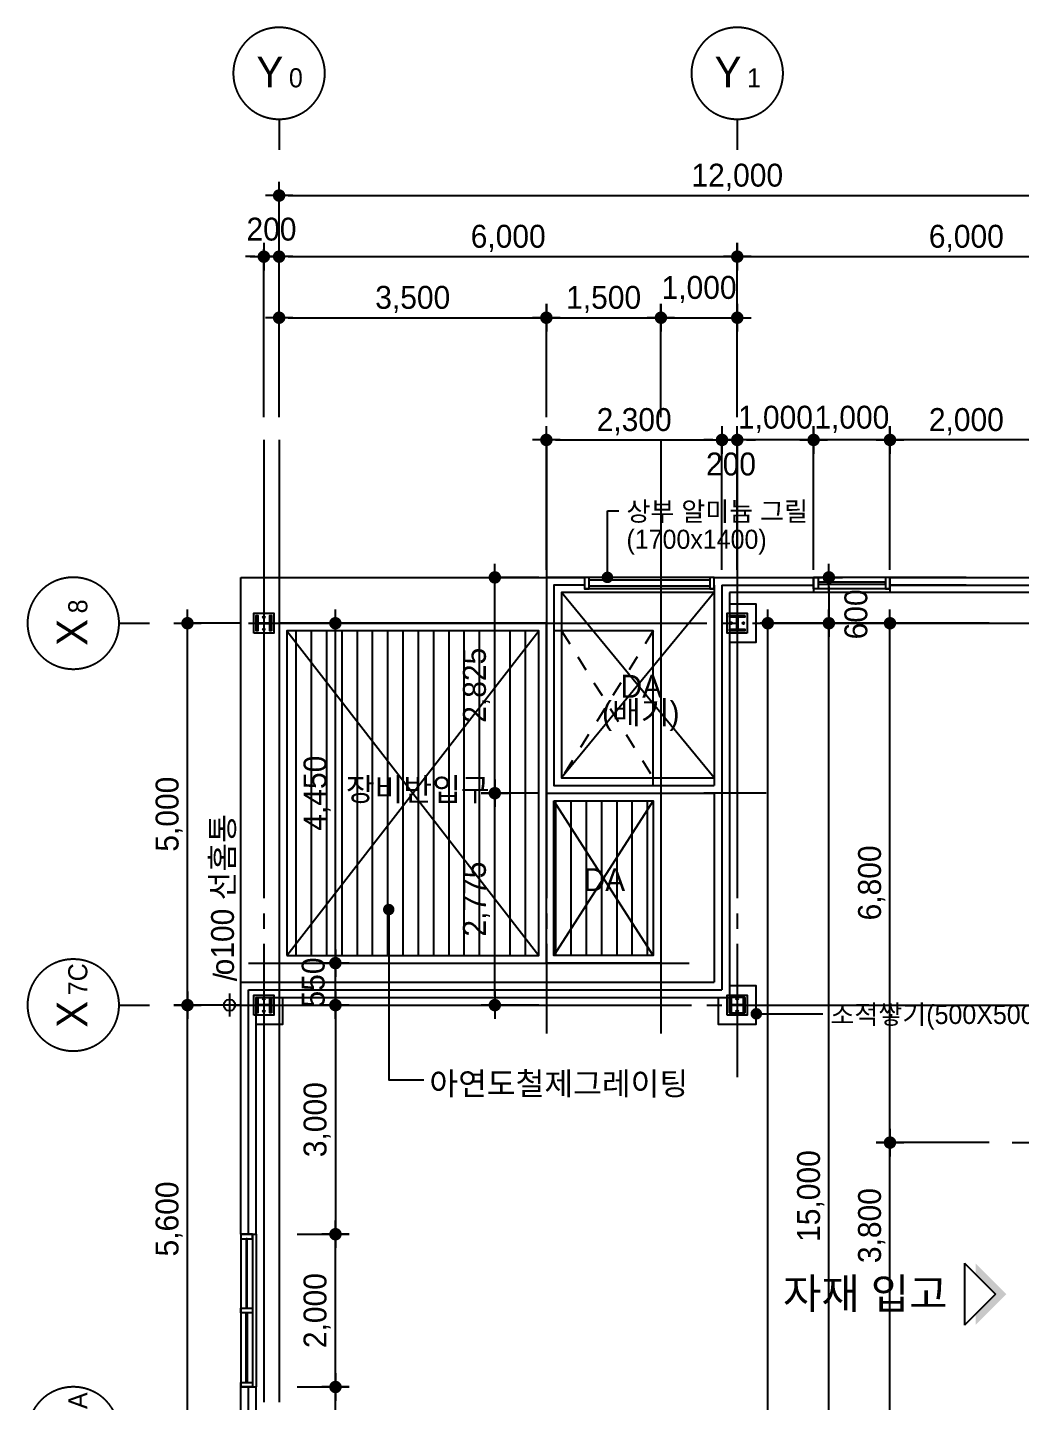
# Model space of a CAD drawing. Extents: x 13990145 to 14069640, y -1806033 to -1750552.
# Drawn here: x 13990145 to 14003150, y -1770319 to -1752329 of the extents above; entities that cross this region are included whole.
import ezdxf
from ezdxf.enums import TextEntityAlignment as Align

# ---------------------------------------------------------------- set-up
doc = ezdxf.new("R2010")
doc.units = 0
doc.header["$LTSCALE"] = 100
doc.header["$MEASUREMENT"] = 0
doc.header["$PDSIZE"] = -10
doc.linetypes.add('CEN', pattern=[66, 60, -2, 2, -2])
doc.linetypes.add('HID1', pattern=[2, 1, -1])
doc.layers.get('0').update_dxf_attribs({"linetype": 'CONTINUOUS'})
doc.layers.get('Defpoints').update_dxf_attribs({"linetype": 'CONTINUOUS'})
for name, color, linetype in [('4WID', 4, 'CONTINUOUS'), ('AINFO', 1, 'CONTINUOUS'), ('AXIS', 7, 'CEN'), ('CEN', 1, 'CEN'), ('col2', 3, 'CONTINUOUS'), ('DIM', 7, 'CONTINUOUS'), ('EL-1', 4, 'CONTINUOUS'), ('EL-3', 7, 'CONTINUOUS'), ('EL-7', 5, 'CONTINUOUS'), ('HAT', 5, 'CONTINUOUS'), ('line', 2, 'CONTINUOUS'), ('SY', 13, 'CONTINUOUS'), ('TEXT1', 7, 'CONTINUOUS'), ('TEXT2', 7, 'CONTINUOUS'), ('WALL-1', 7, 'CONTINUOUS'), ('WALL-UNKNOWN', 3, 'CONTINUOUS'), ('WID', 4, 'CONTINUOUS'), ('WINE', 8, 'CONTINUOUS'), ('우수드레인', 8, 'CONTINUOUS')]:
    doc.layers.add(name, color=color, linetype=linetype)
doc.styles.add('HY울를도M', font='HYWULM.TTF')
doc.styles.add('굴림', font='H2HDRM.TTF')
doc.styles.add('돋음', font='Dotum.ttf', dxfattribs={"height": 3})
doc.dimstyles.new('DIM100', dxfattribs={"dimtxt": 300, "dimasz": 120, "dimexe": 1, "dimexo": 100, "dimgap": 60, "dimtad": 1, "dimdec": 4, "dimzin": 0, "dimdsep": 46, "dimlunit": 6, "dimtxsty": '굴림', "dimblk": 'DOTT', "dimcen": 0.09, "dimadec": 0, "dimazin": 0, "dimtfac": 1, "dimtdec": 4, "dimtofl": 0, "dimtmove": 2, "dimatfit": 2, "dimldrblk": 'DOTT', "dimfxl": 1, "dimtolj": 1, "dimtzin": 0, "dimarcsym": 0})
doc.dimstyles.new('DIM50', dxfattribs={"dimscale": 50, "dimtxt": 3, "dimasz": 1.2, "dimexe": 1, "dimexo": 1, "dimgap": 0.6, "dimtad": 1, "dimdec": 4, "dimzin": 0, "dimdsep": 46, "dimlunit": 6, "dimtxsty": '굴림', "dimblk": 'DOTT', "dimcen": 0.09, "dimadec": 0, "dimazin": 0, "dimtfac": 1, "dimtdec": 4, "dimtofl": 0, "dimtmove": 2, "dimatfit": 2, "dimldrblk": 'DOTT', "dimfxl": 1, "dimtolj": 1, "dimtzin": 0, "dimarcsym": 0})

# ---------------------------------------------------------------- blocks, each defined once
blk = doc.blocks.new('DOTT')
for p, q in [((0, 1.5), (0, -1.5)), ((-1.5, 0), (1.5, 0))]:
    blk.add_line(p, q)
at = {"color": 6, "const_width": 0.68}
blk.add_lwpolyline([(-0.34, 0, 1), (0.34, 0, 1)], format="xyb", close=True, dxfattribs=at)
blk = doc.blocks.new('*D34')
at = {"layer": 'Defpoints', "color": 0, "lineweight": -3}
for p in [(14005440, -1754529), (13993440, -1757729), (14005440, -1757729)]:
    blk.add_point(p, dxfattribs=at)
at = {"layer": 'DIM', "color": 7, "lineweight": -2}
for p, q in [((13993440, -1757429), (13993440, -1754429)), ((14005440, -1757429), (14005440, -1754429)), ((13993560, -1754529), (14005320, -1754529))]:
    blk.add_line(p, q, dxfattribs=at)
at = {"layer": 'DIM', "color": 7, "lineweight": -2, "xscale": 120, "yscale": 120, "zscale": 120, "rotation": 180}
blk.add_blockref('DOTT', (13993440, -1754529), dxfattribs=at)
at = {"layer": 'DIM', "color": 7, "lineweight": -2, "xscale": 120, "yscale": 120, "zscale": 120}
blk.add_blockref('DOTT', (14005440, -1754529), dxfattribs=at)
at = {"layer": 'DIM', "color": 3, "insert": (13999440, -1754290), "char_height": 300, "attachment_point": 5, "style": '굴림'}
blk.add_mtext('\\A1;12,000', dxfattribs=at)
blk = doc.blocks.new('CCS120')
for p, q in [((-6.76, -9.1), (-0.01, -2.35)), ((-0.01, -2.35), (6.74, -9.1)), ((-6.76, -9.1), (6.74, -9.1))]:
    blk.add_line(p, q)
for points in [[(-0.01, 0.05), (-6.76, -6.7), (-0.01, -2.35), (-4.37, -6.7)], [(-0.01, 0.05), (-0.01, -2.35), (6.74, -6.7), (4.34, -6.7)]]:
    blk.add_solid(points)
blk = doc.blocks.new('*D36')
at = {"layer": 'Defpoints', "color": 0, "lineweight": -3}
for p in [(13999840, -1760129), (14003040, -1760129), (14003040, -1793629)]:
    blk.add_point(p, dxfattribs=at)
at = {"layer": 'DIM', "color": 7, "lineweight": -2}
for p, q in [((14002740, -1760129), (13999740, -1760129)), ((13999840, -1793509), (13999840, -1760249)), ((14002740, -1793629), (13999740, -1793629))]:
    blk.add_line(p, q, dxfattribs=at)
at = {"layer": 'DIM', "color": 7, "lineweight": -2, "xscale": 120, "yscale": 120, "zscale": 120}
for p, rotation in [((13999840, -1760129), 90), ((13999840, -1793629), 270)]:
    blk.add_blockref('DOTT', p, dxfattribs=dict(at, rotation=rotation))
at = {"layer": 'DIM', "color": 3, "insert": (13999600, -1776879), "char_height": 300, "attachment_point": 5, "rotation": 90, "style": '굴림'}
blk.add_mtext('\\A1;33,500', dxfattribs=at)
blk = doc.blocks.new('*D37')
at = {"layer": 'Defpoints', "color": 0, "lineweight": -3}
for p in [(14000640, -1760129), (14003040, -1760129), (14001889, -1775129)]:
    blk.add_point(p, dxfattribs=at)
at = {"layer": 'DIM', "color": 7, "lineweight": -2}
for p, q in [((14002740, -1760129), (14000540, -1760129)), ((14000640, -1775009), (14000640, -1760249)), ((14001589, -1775129), (14000540, -1775129))]:
    blk.add_line(p, q, dxfattribs=at)
at = {"layer": 'DIM', "color": 7, "lineweight": -2, "xscale": 120, "yscale": 120, "zscale": 120}
for p, rotation in [((14000640, -1760129), 90), ((14000640, -1775129), 270)]:
    blk.add_blockref('DOTT', p, dxfattribs=dict(at, rotation=rotation))
at = {"layer": 'DIM', "color": 3, "insert": (14000401, -1767629), "char_height": 300, "attachment_point": 5, "rotation": 90, "style": '굴림'}
blk.add_mtext('\\A1;15,000', dxfattribs=at)
blk = doc.blocks.new('*D38')
at = {"layer": 'Defpoints', "color": 0, "lineweight": -3}
for p in [(14001440, -1766929), (14003040, -1766929), (14003040, -1770729)]:
    blk.add_point(p, dxfattribs=at)
at = {"layer": 'DIM', "color": 7, "lineweight": -2}
for p, q in [((14002740, -1766929), (14001340, -1766929)), ((14001440, -1770609), (14001440, -1767049)), ((14002740, -1770729), (14001340, -1770729))]:
    blk.add_line(p, q, dxfattribs=at)
at = {"layer": 'DIM', "color": 7, "lineweight": -2, "xscale": 120, "yscale": 120, "zscale": 120}
for p, rotation in [((14001440, -1766929), 90), ((14001440, -1770729), 270)]:
    blk.add_blockref('DOTT', p, dxfattribs=dict(at, rotation=rotation))
at = {"layer": 'DIM', "color": 3, "insert": (14001200, -1768016), "char_height": 300, "attachment_point": 5, "rotation": 90, "style": '굴림'}
blk.add_mtext('\\A1;3,800', dxfattribs=at)
blk = doc.blocks.new('BOMBOM_S')
at = {"color": 7}
blk.add_line((0, 0.4), (0, 0), dxfattribs=at)
blk.add_lwpolyline([(-0.6, 1, 1), (0.6, 1, 1), (-0.6, 1, 1)], format="xyb", dxfattribs=at)
at = {"color": 1, "style": '돋음'}
for tag, p, height in [('X', (-0.295, 0.816), 0.4), ('N', (0.129, 0.816), 0.25)]:
    blk.add_attdef(tag, p, '', height=height, dxfattribs=at)
blk = doc.blocks.new('*D74')
at = {"layer": 'Defpoints', "color": 0, "lineweight": -3, "ltscale": 3}
for p in [(14000953, -1759529), (14000640, -1760129), (14001540, -1760129)]:
    blk.add_point(p, dxfattribs=at)
at = {"layer": 'DIM', "color": 7, "lineweight": -2, "ltscale": 3}
for p, q in [((14000853, -1759529), (14000639, -1759529)), ((14000640, -1759649), (14000640, -1760009)), ((14001440, -1760129), (14000639, -1760129))]:
    blk.add_line(p, q, dxfattribs=at)
at = {"layer": 'DIM', "color": 7, "lineweight": -2, "ltscale": 3, "xscale": 120, "yscale": 120, "zscale": 120}
for p, rotation in [((14000640, -1759529), 90), ((14000640, -1760129), 270)]:
    blk.add_blockref('DOTT', p, dxfattribs=dict(at, rotation=rotation))
at = {"layer": 'DIM', "color": 3, "ltscale": 3, "insert": (14000995, -1760013), "char_height": 300, "attachment_point": 5, "rotation": 90, "style": '굴림'}
blk.add_mtext('\\A1;600', dxfattribs=at)
blk = doc.blocks.new('*D143')
at = {"layer": 'Defpoints', "color": 0, "lineweight": -3}
for p in [(14001440, -1760129), (14003040, -1760129), (14003040, -1766929)]:
    blk.add_point(p, dxfattribs=at)
at = {"layer": 'DIM', "color": 7, "lineweight": -2}
for p, q in [((14002740, -1760129), (14001340, -1760129)), ((14001440, -1766809), (14001440, -1760249)), ((14002740, -1766929), (14001340, -1766929))]:
    blk.add_line(p, q, dxfattribs=at)
at = {"layer": 'DIM', "color": 7, "lineweight": -2, "xscale": 120, "yscale": 120, "zscale": 120}
for p, rotation in [((14001440, -1760129), 90), ((14001440, -1766929), 270)]:
    blk.add_blockref('DOTT', p, dxfattribs=dict(at, rotation=rotation))
at = {"layer": 'DIM', "color": 3, "insert": (14001200, -1763529), "char_height": 300, "attachment_point": 5, "rotation": 90, "style": '굴림'}
blk.add_mtext('\\A1;6,800', dxfattribs=at)
blk = doc.blocks.new('*D144')
at = {"layer": 'Defpoints', "color": 0, "lineweight": -3}
for p in [(14005440, -1755329), (13999440, -1757729), (14005440, -1757729)]:
    blk.add_point(p, dxfattribs=at)
at = {"layer": 'DIM', "color": 7, "lineweight": -2}
for p, q in [((13999440, -1757429), (13999440, -1755229)), ((13999560, -1755329), (14005320, -1755329)), ((14005440, -1757429), (14005440, -1755229))]:
    blk.add_line(p, q, dxfattribs=at)
at = {"layer": 'DIM', "color": 7, "lineweight": -2, "xscale": 120, "yscale": 120, "zscale": 120, "rotation": 180}
blk.add_blockref('DOTT', (13999440, -1755329), dxfattribs=at)
at = {"layer": 'DIM', "color": 7, "lineweight": -2, "xscale": 120, "yscale": 120, "zscale": 120}
blk.add_blockref('DOTT', (14005440, -1755329), dxfattribs=at)
at = {"layer": 'DIM', "color": 3, "insert": (14002440, -1755090), "char_height": 300, "attachment_point": 5, "style": '굴림'}
blk.add_mtext('\\A1;6,000', dxfattribs=at)
blk = doc.blocks.new('*D145')
at = {"layer": 'Defpoints', "color": 0, "lineweight": -3}
for p in [(13999440, -1755329), (13993440, -1757729), (13999440, -1757729)]:
    blk.add_point(p, dxfattribs=at)
at = {"layer": 'DIM', "color": 7, "lineweight": -2}
for p, q in [((13993440, -1757429), (13993440, -1755229)), ((13993560, -1755329), (13999320, -1755329)), ((13999440, -1757429), (13999440, -1755229))]:
    blk.add_line(p, q, dxfattribs=at)
at = {"layer": 'DIM', "color": 7, "lineweight": -2, "xscale": 120, "yscale": 120, "zscale": 120, "rotation": 180}
blk.add_blockref('DOTT', (13993440, -1755329), dxfattribs=at)
at = {"layer": 'DIM', "color": 7, "lineweight": -2, "xscale": 120, "yscale": 120, "zscale": 120}
blk.add_blockref('DOTT', (13999440, -1755329), dxfattribs=at)
at = {"layer": 'DIM', "color": 3, "insert": (13996440, -1755090), "char_height": 300, "attachment_point": 5, "style": '굴림'}
blk.add_mtext('\\A1;6,000', dxfattribs=at)
blk = doc.blocks.new('*D160')
at = {"layer": 'Defpoints', "color": 0, "lineweight": -3, "ltscale": 3}
for p in [(14000440, -1757729), (14000440, -1759529), (14001440, -1759529)]:
    blk.add_point(p, dxfattribs=at)
at = {"layer": 'DIM', "color": 7, "lineweight": -2, "ltscale": 3}
for p, q in [((14000440, -1759429), (14000440, -1757728)), ((14001320, -1757729), (14000560, -1757729)), ((14001440, -1759429), (14001440, -1757728))]:
    blk.add_line(p, q, dxfattribs=at)
at = {"layer": 'DIM', "color": 7, "lineweight": -2, "ltscale": 3, "xscale": 120, "yscale": 120, "zscale": 120, "rotation": 180}
blk.add_blockref('DOTT', (14000440, -1757729), dxfattribs=at)
at = {"layer": 'DIM', "color": 7, "lineweight": -2, "ltscale": 3, "xscale": 120, "yscale": 120, "zscale": 120}
blk.add_blockref('DOTT', (14001440, -1757729), dxfattribs=at)
at = {"layer": 'DIM', "color": 3, "ltscale": 3, "insert": (14000940, -1757459), "char_height": 300, "attachment_point": 5, "style": '굴림'}
blk.add_mtext('\\A1;1,000', dxfattribs=at)
blk = doc.blocks.new('*D161')
at = {"layer": 'Defpoints', "color": 0, "lineweight": -3, "ltscale": 3}
for p in [(14001440, -1757729), (14001440, -1759529), (14003440, -1759529)]:
    blk.add_point(p, dxfattribs=at)
at = {"layer": 'DIM', "color": 7, "lineweight": -2, "ltscale": 3}
for p, q in [((14001440, -1759429), (14001440, -1757728)), ((14003320, -1757729), (14001560, -1757729)), ((14003440, -1759429), (14003440, -1757728))]:
    blk.add_line(p, q, dxfattribs=at)
at = {"layer": 'DIM', "color": 7, "lineweight": -2, "ltscale": 3, "xscale": 120, "yscale": 120, "zscale": 120, "rotation": 180}
blk.add_blockref('DOTT', (14001440, -1757729), dxfattribs=at)
at = {"layer": 'DIM', "color": 7, "lineweight": -2, "ltscale": 3, "xscale": 120, "yscale": 120, "zscale": 120}
blk.add_blockref('DOTT', (14003440, -1757729), dxfattribs=at)
at = {"layer": 'DIM', "color": 3, "ltscale": 3, "insert": (14002440, -1757490), "char_height": 300, "attachment_point": 5, "style": '굴림'}
blk.add_mtext('\\A1;2,000', dxfattribs=at)
blk = doc.blocks.new('*D164')
at = {"layer": 'Defpoints', "color": 0, "lineweight": -3, "ltscale": 3}
for p in [(13992240, -1765129), (13992740, -1765129), (13992840, -1770729)]:
    blk.add_point(p, dxfattribs=at)
at = {"layer": 'DIM', "color": 7, "lineweight": -2, "ltscale": 3}
for p, q in [((13992640, -1765129), (13992239, -1765129)), ((13992240, -1770609), (13992240, -1765249)), ((13992740, -1770729), (13992239, -1770729))]:
    blk.add_line(p, q, dxfattribs=at)
at = {"layer": 'DIM', "color": 7, "lineweight": -2, "ltscale": 3, "xscale": 120, "yscale": 120, "zscale": 120}
for p, rotation in [((13992240, -1765129), 90), ((13992240, -1770729), 270)]:
    blk.add_blockref('DOTT', p, dxfattribs=dict(at, rotation=rotation))
at = {"layer": 'DIM', "color": 3, "ltscale": 3, "insert": (13992000, -1767929), "char_height": 300, "attachment_point": 5, "rotation": 90, "style": '굴림'}
blk.add_mtext('\\A1;5,600', dxfattribs=at)
blk = doc.blocks.new('*D165')
at = {"layer": 'Defpoints', "color": 0, "lineweight": -3, "ltscale": 3}
for p in [(13992240, -1760129), (13993040, -1760129), (13992840, -1765129)]:
    blk.add_point(p, dxfattribs=at)
at = {"layer": 'DIM', "color": 7, "lineweight": -2, "ltscale": 3}
for p, q in [((13992940, -1760129), (13992239, -1760129)), ((13992240, -1765009), (13992240, -1760249)), ((13992740, -1765129), (13992239, -1765129))]:
    blk.add_line(p, q, dxfattribs=at)
at = {"layer": 'DIM', "color": 7, "lineweight": -2, "ltscale": 3, "xscale": 120, "yscale": 120, "zscale": 120}
for p, rotation in [((13992240, -1760129), 90), ((13992240, -1765129), 270)]:
    blk.add_blockref('DOTT', p, dxfattribs=dict(at, rotation=rotation))
at = {"layer": 'DIM', "color": 3, "ltscale": 3, "insert": (13992001, -1762629), "char_height": 300, "attachment_point": 5, "rotation": 90, "style": '굴림'}
blk.add_mtext('\\A1;5,000', dxfattribs=at)
blk = doc.blocks.new('*D168')
at = {"layer": 'Defpoints', "color": 0, "lineweight": -3, "ltscale": 3}
for p in [(13993938, -1765129), (13993578, -1768129), (13994178, -1768129)]:
    blk.add_point(p, dxfattribs=at)
at = {"layer": 'DIM', "color": 7, "lineweight": -2, "ltscale": 3}
for p, q in [((13994038, -1765129), (13994179, -1765129)), ((13994178, -1765249), (13994178, -1768009)), ((13993678, -1768129), (13994179, -1768129))]:
    blk.add_line(p, q, dxfattribs=at)
at = {"layer": 'DIM', "color": 7, "lineweight": -2, "ltscale": 3, "xscale": 120, "yscale": 120, "zscale": 120}
for p, rotation in [((13994178, -1765129), 90), ((13994178, -1768129), 270)]:
    blk.add_blockref('DOTT', p, dxfattribs=dict(at, rotation=rotation))
at = {"layer": 'DIM', "color": 3, "ltscale": 3, "insert": (13993938, -1766629), "char_height": 300, "attachment_point": 5, "rotation": 90, "style": '굴림'}
blk.add_mtext('\\A1;3,000', dxfattribs=at)
blk = doc.blocks.new('*D169')
at = {"layer": 'Defpoints', "color": 0, "lineweight": -3, "ltscale": 3}
for p in [(13993578, -1768129), (13994178, -1768129), (13993578, -1770129)]:
    blk.add_point(p, dxfattribs=at)
at = {"layer": 'DIM', "color": 7, "lineweight": -2, "ltscale": 3}
for p, q in [((13993678, -1768129), (13994179, -1768129)), ((13994178, -1770009), (13994178, -1768249)), ((13993678, -1770129), (13994179, -1770129))]:
    blk.add_line(p, q, dxfattribs=at)
at = {"layer": 'DIM', "color": 7, "lineweight": -2, "ltscale": 3, "xscale": 120, "yscale": 120, "zscale": 120}
for p, rotation in [((13994178, -1768129), 90), ((13994178, -1770129), 270)]:
    blk.add_blockref('DOTT', p, dxfattribs=dict(at, rotation=rotation))
at = {"layer": 'DIM', "color": 3, "ltscale": 3, "insert": (13993938, -1769129), "char_height": 300, "attachment_point": 5, "rotation": 90, "style": '굴림'}
blk.add_mtext('\\A1;2,000', dxfattribs=at)
blk = doc.blocks.new('*D170')
at = {"layer": 'Defpoints', "color": 0, "lineweight": -3, "ltscale": 3}
for p in [(13993578, -1770129), (13994178, -1770129), (13993378, -1772129)]:
    blk.add_point(p, dxfattribs=at)
at = {"layer": 'DIM', "color": 7, "lineweight": -2, "ltscale": 3}
for p, q in [((13993678, -1770129), (13994179, -1770129)), ((13994178, -1772009), (13994178, -1770249)), ((13993478, -1772129), (13994179, -1772129))]:
    blk.add_line(p, q, dxfattribs=at)
at = {"layer": 'DIM', "color": 7, "lineweight": -2, "ltscale": 3, "xscale": 120, "yscale": 120, "zscale": 120}
for p, rotation in [((13994178, -1770129), 90), ((13994178, -1772129), 270)]:
    blk.add_blockref('DOTT', p, dxfattribs=dict(at, rotation=rotation))
at = {"layer": 'DIM', "color": 3, "ltscale": 3, "insert": (13993938, -1771129), "char_height": 300, "attachment_point": 5, "rotation": 90, "style": '굴림'}
blk.add_mtext('\\A1;2,000', dxfattribs=at)
blk = doc.blocks.new('*D171')
at = {"layer": 'Defpoints', "color": 0, "lineweight": -3, "ltscale": 3}
for p in [(13993377, -1760129), (13994177, -1760129), (13993377, -1764579)]:
    blk.add_point(p, dxfattribs=at)
at = {"layer": 'DIM', "color": 7, "lineweight": -2, "ltscale": 3}
for p, q in [((13993477, -1760129), (13994178, -1760129)), ((13994177, -1764459), (13994177, -1760249)), ((13993477, -1764579), (13994178, -1764579))]:
    blk.add_line(p, q, dxfattribs=at)
at = {"layer": 'DIM', "color": 7, "lineweight": -2, "ltscale": 3, "xscale": 120, "yscale": 120, "zscale": 120}
for p, rotation in [((13994177, -1760129), 90), ((13994177, -1764579), 270)]:
    blk.add_blockref('DOTT', p, dxfattribs=dict(at, rotation=rotation))
at = {"layer": 'DIM', "color": 3, "ltscale": 3, "insert": (13993938, -1762354), "char_height": 300, "attachment_point": 5, "rotation": 90, "style": '굴림'}
blk.add_mtext('\\A1;4,450', dxfattribs=at)
blk = doc.blocks.new('*D172')
at = {"layer": 'Defpoints', "color": 0, "lineweight": -3, "ltscale": 3}
for p in [(13993377, -1764579), (13994177, -1764579), (13993938, -1765129)]:
    blk.add_point(p, dxfattribs=at)
at = {"layer": 'DIM', "color": 7, "lineweight": -2, "ltscale": 3}
for p, q in [((13993477, -1764579), (13994178, -1764579)), ((13994177, -1765009), (13994177, -1764699)), ((13994038, -1765129), (13994178, -1765129))]:
    blk.add_line(p, q, dxfattribs=at)
at = {"layer": 'DIM', "color": 7, "lineweight": -2, "ltscale": 3, "xscale": 120, "yscale": 120, "zscale": 120}
for p, rotation in [((13994177, -1764579), 90), ((13994177, -1765129), 270)]:
    blk.add_blockref('DOTT', p, dxfattribs=dict(at, rotation=rotation))
at = {"layer": 'DIM', "color": 3, "ltscale": 3, "insert": (13993888, -1764833), "char_height": 300, "attachment_point": 5, "rotation": 90, "style": '굴림'}
blk.add_mtext('\\A1;550', dxfattribs=at)
blk = doc.blocks.new('SCA')
at = {"layer": 'col2'}
blk.add_lwpolyline([(100, 100), (100, 80), (7, 80), (7, -80), (100, -80), (100, -100), (-100, -100), (-100, -80), (-7, -80), (-7, 80), (-100, 80), (-100, 100)], close=True, dxfattribs=at)
at = {"layer": 'EL-7', "color": 5}
for p, q in [((-80, 16), (-80, -16)), ((-80, 16), (-80, -16)), ((80, 16), (80, -16)), ((80, 16), (80, -16)), ((-64, 0), (-96, 0)), ((-64, 0), (-96, 0)), ((64, 0), (96, 0)), ((64, 0), (96, 0))]:
    blk.add_line(p, q, dxfattribs=at)
blk.add_lwpolyline([(130, -130), (-130, -130), (-130, 130), (130, 130)], close=True, dxfattribs=at)
for centre in [(-80, 0), (80, 0)]:
    blk.add_circle(centre, 12, dxfattribs=at)
blk = doc.blocks.new('*D182')
at = {"layer": 'Defpoints', "color": 0, "lineweight": -3}
for p in [(13993440, -1755329), (13993440, -1757549), (13993240, -1757729)]:
    blk.add_point(p, dxfattribs=at)
at = {"layer": 'DIM', "color": 7, "lineweight": -2}
for p, q in [((13993120, -1755329), (13993000, -1755329)), ((13993240, -1757429), (13993240, -1755229)), ((13993440, -1757249), (13993440, -1755229)), ((13993560, -1755329), (13993680, -1755329))]:
    blk.add_line(p, q, dxfattribs=at)
at = {"layer": 'DIM', "color": 7, "lineweight": -2, "xscale": 120, "yscale": 120, "zscale": 120}
blk.add_blockref('DOTT', (13993240, -1755329), dxfattribs=at)
at = {"layer": 'DIM', "color": 7, "lineweight": -2, "xscale": 120, "yscale": 120, "zscale": 120, "rotation": 180}
blk.add_blockref('DOTT', (13993440, -1755329), dxfattribs=at)
at = {"layer": 'DIM', "color": 3, "insert": (13993340, -1754971), "char_height": 300, "attachment_point": 5, "style": '굴림'}
blk.add_mtext('\\A1;200', dxfattribs=at)
blk = doc.blocks.new('*D234')
at = {"layer": 'Defpoints', "color": 0, "lineweight": -3, "ltscale": 3}
for p in [(13993377, -1760129), (13994177, -1760129), (13993377, -1764579)]:
    blk.add_point(p, dxfattribs=at)
at = {"layer": 'DIM', "color": 7, "lineweight": -2, "ltscale": 3}
for p, q in [((13993477, -1760129), (13994178, -1760129)), ((13994177, -1764459), (13994177, -1760249)), ((13993477, -1764579), (13994178, -1764579))]:
    blk.add_line(p, q, dxfattribs=at)
at = {"layer": 'DIM', "color": 7, "lineweight": -2, "ltscale": 3, "xscale": 120, "yscale": 120, "zscale": 120}
for p, rotation in [((13994177, -1760129), 90), ((13994177, -1764579), 270)]:
    blk.add_blockref('DOTT', p, dxfattribs=dict(at, rotation=rotation))
at = {"layer": 'DIM', "color": 3, "ltscale": 3, "insert": (13993938, -1762354), "char_height": 300, "attachment_point": 5, "rotation": 90, "style": '굴림'}
blk.add_mtext('\\A1;4,450', dxfattribs=at)
blk = doc.blocks.new('*D235')
at = {"layer": 'Defpoints', "color": 0, "lineweight": -3, "ltscale": 3}
for p in [(13996265, -1759529), (13996940, -1759529), (13996940, -1762354)]:
    blk.add_point(p, dxfattribs=at)
at = {"layer": 'DIM', "color": 7, "lineweight": -2, "ltscale": 3}
for p, q in [((13996840, -1759529), (13996264, -1759529)), ((13996265, -1762234), (13996265, -1759649)), ((13996840, -1762354), (13996264, -1762354))]:
    blk.add_line(p, q, dxfattribs=at)
at = {"layer": 'DIM', "color": 7, "lineweight": -2, "ltscale": 3, "xscale": 120, "yscale": 120, "zscale": 120}
for p, rotation in [((13996265, -1759529), 90), ((13996265, -1762354), 270)]:
    blk.add_blockref('DOTT', p, dxfattribs=dict(at, rotation=rotation))
at = {"layer": 'DIM', "color": 3, "ltscale": 3, "insert": (13996026, -1760941), "char_height": 300, "attachment_point": 5, "rotation": 90, "style": '굴림'}
blk.add_mtext('\\A1;2,825', dxfattribs=at)
blk = doc.blocks.new('*D236')
at = {"layer": 'Defpoints', "color": 0, "lineweight": -3, "ltscale": 3}
for p in [(13996265, -1762354), (13996940, -1762354), (13996940, -1765129)]:
    blk.add_point(p, dxfattribs=at)
at = {"layer": 'DIM', "color": 7, "lineweight": -2, "ltscale": 3}
for p, q in [((13996840, -1762354), (13996264, -1762354)), ((13996265, -1765009), (13996265, -1762474)), ((13996840, -1765129), (13996264, -1765129))]:
    blk.add_line(p, q, dxfattribs=at)
at = {"layer": 'DIM', "color": 7, "lineweight": -2, "ltscale": 3, "xscale": 120, "yscale": 120, "zscale": 120}
for p, rotation in [((13996265, -1762354), 90), ((13996265, -1765129), 270)]:
    blk.add_blockref('DOTT', p, dxfattribs=dict(at, rotation=rotation))
at = {"layer": 'DIM', "color": 3, "ltscale": 3, "insert": (13996026, -1763741), "char_height": 300, "attachment_point": 5, "rotation": 90, "style": '굴림'}
blk.add_mtext('\\A1;2,775', dxfattribs=at)
blk = doc.blocks.new('*D237')
at = {"layer": 'Defpoints', "color": 0, "lineweight": -3}
for p in [(13996940, -1756129), (13993440, -1757729), (13996940, -1757729)]:
    blk.add_point(p, dxfattribs=at)
at = {"layer": 'DIM', "color": 7, "lineweight": -2}
for p, q in [((13993440, -1757429), (13993440, -1756029)), ((13996940, -1757429), (13996940, -1756029)), ((13993560, -1756129), (13996820, -1756129))]:
    blk.add_line(p, q, dxfattribs=at)
at = {"layer": 'DIM', "color": 7, "lineweight": -2, "xscale": 120, "yscale": 120, "zscale": 120, "rotation": 180}
blk.add_blockref('DOTT', (13993440, -1756129), dxfattribs=at)
at = {"layer": 'DIM', "color": 7, "lineweight": -2, "xscale": 120, "yscale": 120, "zscale": 120}
blk.add_blockref('DOTT', (13996940, -1756129), dxfattribs=at)
at = {"layer": 'DIM', "color": 3, "insert": (13995190, -1755890), "char_height": 300, "attachment_point": 5, "style": '굴림'}
blk.add_mtext('\\A1;3,500', dxfattribs=at)
blk = doc.blocks.new('*D238')
at = {"layer": 'Defpoints', "color": 0, "lineweight": -3}
for p in [(13999440, -1756129), (13998440, -1757729), (13999440, -1757729)]:
    blk.add_point(p, dxfattribs=at)
at = {"layer": 'DIM', "color": 7, "lineweight": -2}
for p, q in [((13998440, -1757429), (13998440, -1756029)), ((13999440, -1757429), (13999440, -1756029)), ((13998560, -1756129), (13999320, -1756129))]:
    blk.add_line(p, q, dxfattribs=at)
at = {"layer": 'DIM', "color": 7, "lineweight": -2, "xscale": 120, "yscale": 120, "zscale": 120, "rotation": 180}
blk.add_blockref('DOTT', (13998440, -1756129), dxfattribs=at)
at = {"layer": 'DIM', "color": 7, "lineweight": -2, "xscale": 120, "yscale": 120, "zscale": 120}
blk.add_blockref('DOTT', (13999440, -1756129), dxfattribs=at)
at = {"layer": 'DIM', "color": 3, "insert": (13998940, -1755760), "char_height": 300, "attachment_point": 5, "style": '굴림'}
blk.add_mtext('\\A1;1,000', dxfattribs=at)
blk = doc.blocks.new('*D239')
at = {"layer": 'Defpoints', "color": 0, "lineweight": -3}
for p in [(13998440, -1756129), (13996940, -1757729), (13998440, -1757729)]:
    blk.add_point(p, dxfattribs=at)
at = {"layer": 'DIM', "color": 7, "lineweight": -2}
for p, q in [((13996940, -1757429), (13996940, -1756029)), ((13998440, -1757429), (13998440, -1756029)), ((13997060, -1756129), (13998320, -1756129))]:
    blk.add_line(p, q, dxfattribs=at)
at = {"layer": 'DIM', "color": 7, "lineweight": -2, "xscale": 120, "yscale": 120, "zscale": 120, "rotation": 180}
blk.add_blockref('DOTT', (13996940, -1756129), dxfattribs=at)
at = {"layer": 'DIM', "color": 7, "lineweight": -2, "xscale": 120, "yscale": 120, "zscale": 120}
blk.add_blockref('DOTT', (13998440, -1756129), dxfattribs=at)
at = {"layer": 'DIM', "color": 3, "insert": (13997690, -1755890), "char_height": 300, "attachment_point": 5, "style": '굴림'}
blk.add_mtext('\\A1;1,500', dxfattribs=at)
blk = doc.blocks.new('*D240')
at = {"layer": 'Defpoints', "color": 0, "lineweight": -3, "ltscale": 3}
for p in [(13999240, -1757729), (13996940, -1759529), (13999240, -1759529)]:
    blk.add_point(p, dxfattribs=at)
at = {"layer": 'DIM', "color": 7, "lineweight": -2, "ltscale": 3}
for p, q in [((13996940, -1759429), (13996940, -1757728)), ((13997060, -1757729), (13999120, -1757729)), ((13999240, -1759429), (13999240, -1757728))]:
    blk.add_line(p, q, dxfattribs=at)
at = {"layer": 'DIM', "color": 7, "lineweight": -2, "ltscale": 3, "xscale": 120, "yscale": 120, "zscale": 120, "rotation": 180}
blk.add_blockref('DOTT', (13996940, -1757729), dxfattribs=at)
at = {"layer": 'DIM', "color": 7, "lineweight": -2, "ltscale": 3, "xscale": 120, "yscale": 120, "zscale": 120}
blk.add_blockref('DOTT', (13999240, -1757729), dxfattribs=at)
at = {"layer": 'DIM', "color": 3, "ltscale": 3, "insert": (13998090, -1757490), "char_height": 300, "attachment_point": 5, "style": '굴림'}
blk.add_mtext('\\A1;2,300', dxfattribs=at)
blk = doc.blocks.new('*D241')
at = {"layer": 'Defpoints', "color": 0, "lineweight": -3, "ltscale": 3}
for p in [(13999440, -1757729), (13999240, -1759529), (13999440, -1759529)]:
    blk.add_point(p, dxfattribs=at)
at = {"layer": 'DIM', "color": 7, "lineweight": -2, "ltscale": 3}
for p, q in [((13999120, -1757729), (13999000, -1757729)), ((13999240, -1759429), (13999240, -1757728)), ((13999440, -1759429), (13999440, -1757728)), ((13999560, -1757729), (13999680, -1757729))]:
    blk.add_line(p, q, dxfattribs=at)
at = {"layer": 'DIM', "color": 7, "lineweight": -2, "ltscale": 3, "xscale": 120, "yscale": 120, "zscale": 120}
blk.add_blockref('DOTT', (13999240, -1757729), dxfattribs=at)
at = {"layer": 'DIM', "color": 7, "lineweight": -2, "ltscale": 3, "xscale": 120, "yscale": 120, "zscale": 120, "rotation": 180}
blk.add_blockref('DOTT', (13999440, -1757729), dxfattribs=at)
at = {"layer": 'DIM', "color": 3, "ltscale": 3, "insert": (13999358, -1758046), "char_height": 300, "attachment_point": 5, "style": '굴림'}
blk.add_mtext('\\A1;200', dxfattribs=at)
blk = doc.blocks.new('*D242')
at = {"layer": 'Defpoints', "color": 0, "lineweight": -3, "ltscale": 3}
for p in [(13999440, -1757729), (13999440, -1759529), (14000440, -1759529)]:
    blk.add_point(p, dxfattribs=at)
at = {"layer": 'DIM', "color": 7, "lineweight": -2, "ltscale": 3}
for p, q in [((13999440, -1759429), (13999440, -1757728)), ((14000320, -1757729), (13999560, -1757729)), ((14000440, -1759429), (14000440, -1757728))]:
    blk.add_line(p, q, dxfattribs=at)
at = {"layer": 'DIM', "color": 7, "lineweight": -2, "ltscale": 3, "xscale": 120, "yscale": 120, "zscale": 120, "rotation": 180}
blk.add_blockref('DOTT', (13999440, -1757729), dxfattribs=at)
at = {"layer": 'DIM', "color": 7, "lineweight": -2, "ltscale": 3, "xscale": 120, "yscale": 120, "zscale": 120}
blk.add_blockref('DOTT', (14000440, -1757729), dxfattribs=at)
at = {"layer": 'DIM', "color": 3, "ltscale": 3, "insert": (13999940, -1757459), "char_height": 300, "attachment_point": 5, "style": '굴림'}
blk.add_mtext('\\A1;1,000', dxfattribs=at)

msp = doc.modelspace()

# ---------------------------------------------------------------- hatches: boundary and pattern name
at = {"layer": 'HAT'}
h = msp.add_hatch(dxfattribs=at)
h.set_pattern_fill('_USER', color=256, scale=200, angle=90, style=0, pattern_type=0)
h.set_pattern_definition([(90, (1093464.96, -5024705.37), (-200, 1e-14), [])])
h.paths.add_polyline_path([(13993539.53431, -1764478.66199), (13996839.53431, -1764478.66199), (13996839.53431, -1760228.57588), (13993539.53431, -1760228.57588)])
h.paths.add_polyline_path([(13997039.53431, -1762453.57588), (13998339.53431, -1762453.57588), (13998339.53431, -1764478.57588), (13997039.53431, -1764478.57588)])

# ---------------------------------------------------------------- linework, layer by layer
at = {"layer": '4WID', "lineweight": -3, "ltscale": 200}
for points in [[(13997439.53431, -1759528.57588), (13996939.53431, -1759528.57588), (13996939.53431, -1762353.57588), (13999139.53431, -1762353.57588)], [(13997439.53431, -1759628.57588), (13997039.53431, -1759628.57588), (13997039.53431, -1762253.57588), (13999139.53431, -1762253.57588)], [(13999139.53431, -1759528.57588), (13999139.53431, -1759528.57588)], [(13999139.53431, -1759628.57588), (13999139.53431, -1759628.57588)], [(13999339.53431, -1760378.57588), (13999689.53431, -1760378.57588), (13999689.53431, -1759878.57588), (13999339.53431, -1759878.57588)], [(13999189.53431, -1765028.57588), (13999189.53431, -1765378.57588), (13999689.53431, -1765378.57588), (13999689.53431, -1764878.57588), (13999339.53431, -1764878.57588)], [(13993139.53431, -1765378.57588), (13993489.53431, -1765378.57588), (13993489.53431, -1765028.57588)], [(13999339.53431, -1765028.57588), (13999339.53431, -1765228.57588), (13999539.53431, -1765228.57588), (13999539.53431, -1765028.57588), (13999339.53431, -1765028.57588)]]:
    msp.add_lwpolyline(points, dxfattribs=at)
at = {"layer": '4WID', "color": 8, "lineweight": -3, "ltscale": 200}
msp.add_lwpolyline([(13999139.53431, -1759728.57588), (13997139.53431, -1759728.57588), (13997139.53431, -1762153.57588), (13999139.53431, -1762153.57588)], dxfattribs=at)
at = {"layer": 'AINFO', "color": 7, "const_width": 75}
for points in [[(13997701.65931, -1759528.57588, 1), (13997777.40931, -1759528.57588, 1)], [(13999651.65931, -1765242.8456, 1), (13999727.40931, -1765242.8456, 1)]]:
    msp.add_lwpolyline(points, format="xyb", close=True, dxfattribs=at)
at = {"layer": 'CEN', "linetype": 'CEN'}
for p, q in [((13993239.53431, -1757728.57588), (13993239.53431, -1786039.95868)), ((13993439.53431, -1757728.57588), (13993439.53431, -1798528.57588)), ((13996939.53431, -1757728.57588), (13996939.53431, -1765498.48977)), ((13998439.53431, -1757728.57588), (13998439.53431, -1765498.48977)), ((13999439.53431, -1757728.57588), (13999439.53431, -1766072.36576)), ((13999139.53431, -1762153.57588), (13997139.53431, -1759728.57588)), ((13999139.53431, -1759728.57588), (13997139.53431, -1762153.57588)), ((13993039.53431, -1760128.57588), (14067039.53431, -1760128.57588)), ((13993039.53431, -1760128.57588), (14067039.53431, -1760128.57588)), ((13993539.53431, -1764478.66199), (13996839.53431, -1760228.57588)), ((13993539.53431, -1760228.57588), (13996839.53431, -1764478.66199)), ((13999816.43063, -1762353.57588), (13999001.79597, -1762353.57588)), ((13998339.53431, -1762453.57588), (13997039.53431, -1764478.57588)), ((13998339.53431, -1764478.57588), (13997039.53431, -1762453.57588)), ((13993039.53431, -1764578.57588), (13998807.95654, -1764578.57588)), ((13993039.53431, -1764578.57588), (13998807.95654, -1764578.57588)), ((13992839.53431, -1765128.57588), (14006349.95654, -1765128.57588)), ((14003039.53431, -1766928.57588), (14035866.94986, -1766928.57588))]:
    msp.add_line(p, q, dxfattribs=at)
at = {"layer": 'DIM'}
for p, q in [((13997739.53431, -1759528.57588), (13997739.53431, -1758655.89774)), ((13997739.53431, -1758655.89774), (13997889.53431, -1758655.89774)), ((13999727.40931, -1765242.8456), (14000561.01144, -1765242.8456))]:
    msp.add_line(p, q, dxfattribs=at)
at = {"layer": 'EL-1'}
for p, q in [((13999139.53431, -1759628.57588), (13999139.53431, -1762253.57588)), ((13999239.53431, -1759628.57588), (13999239.53431, -1764928.57588)), ((14000439.53431, -1759728.57588), (13999339.53431, -1759728.57588)), ((13999339.53431, -1759728.57588), (13999339.53431, -1765028.57588)), ((14003439.53431, -1759728.57588), (14001439.53431, -1759728.57588)), ((13999139.53431, -1762353.57588), (13999139.53431, -1764828.57588)), ((13992939.53431, -1764828.57588), (13999139.53431, -1764828.57588)), ((13993039.53431, -1764928.57588), (13999239.53431, -1764928.57588)), ((13993139.53431, -1765028.57588), (13999339.53431, -1765028.57588))]:
    msp.add_line(p, q, dxfattribs=at)
at = {"layer": 'EL-3', "color": 8, "linetype": 'HID1', "ltscale": 2}
for p, q in [((13997139.53431, -1760228.57588), (13998339.53431, -1762153.57588)), ((13998339.53431, -1760228.57588), (13997139.53431, -1762153.57588))]:
    msp.add_line(p, q, dxfattribs=at)
at = {"layer": 'EL-3'}
for points in [[(13993439.53431, -1764578.66199), (13996939.53431, -1764578.66199), (13996939.53431, -1760128.57588), (13993439.53431, -1760128.57588)], [(13993539.53431, -1764478.66199), (13996839.53431, -1764478.66199), (13996839.53431, -1760228.57588), (13993539.53431, -1760228.57588)], [(13996939.53431, -1762353.57588), (13998439.53431, -1762353.57588), (13998439.53431, -1764578.57588), (13996939.53431, -1764578.57588)], [(13997039.53431, -1762453.57588), (13998339.53431, -1762453.57588), (13998339.53431, -1764478.57588), (13997039.53431, -1764478.57588)], [(13997039.53431, -1762453.57588), (13998339.53431, -1762453.57588), (13998339.53431, -1764478.57588), (13997039.53431, -1764478.57588)]]:
    msp.add_lwpolyline(points, close=True, dxfattribs=at)
at = {"layer": 'EL-3', "color": 8, "linetype": 'ByBlock', "ltscale": 2}
msp.add_lwpolyline([(13997039.53431, -1762253.57588), (13998339.53431, -1762253.57588), (13998339.53431, -1760228.57588), (13997039.53431, -1760228.57588)], close=True, dxfattribs=at)
at = {"layer": 'TEXT1', "const_width": 75}
msp.add_lwpolyline([(13994875.69603, -1763915.19423, 1), (13994875.69603, -1763840.19423, 1)], format="xyb", close=True, dxfattribs=at)
msp.add_lwpolyline([(13994875.69603, -1763915.19423, 1), (13994875.69603, -1763840.19423, 1)], format="xyb", close=True, dxfattribs=at)
at = {"layer": 'TEXT1'}
msp.add_lwpolyline([(13994875.69603, -1763915.19423), (13994875.69603, -1766108.34573), (13995336.85709, -1766108.34573)], dxfattribs=at)
at = {"layer": 'WALL-1', "color": 4}
for p, q in [((13992939.53431, -1768128.57588), (13992939.53431, -1764828.57588)), ((13993039.53431, -1768128.57588), (13993039.53431, -1764928.57588)), ((13993139.53431, -1768128.57588), (13993139.53431, -1765028.57588)), ((13992939.53431, -1768128.57588), (13993139.53431, -1768128.57588)), ((13992939.53431, -1772128.57588), (13992939.53431, -1770128.57588)), ((13992939.53431, -1770128.57588), (13993139.53431, -1770128.57588)), ((13993039.53431, -1772128.57588), (13993039.53431, -1770128.57588)), ((13993139.53431, -1772128.57588), (13993139.53431, -1770128.57588))]:
    msp.add_line(p, q, dxfattribs=at)
at = {"layer": 'WALL-UNKNOWN', "color": 4}
for p, q in [((13992939.53431, -1760088.57588), (13992939.53431, -1759528.57588)), ((13992939.53431, -1759528.57588), (13997439.53431, -1759528.57588)), ((13999139.53431, -1759528.57588), (13999139.53431, -1759528.57588)), ((13999139.53431, -1759528.57588), (14000439.53431, -1759528.57588)), ((13999239.53431, -1759628.57588), (14000439.53431, -1759628.57588)), ((14000439.53431, -1759528.57588), (14000439.53431, -1759728.57588)), ((14001439.53431, -1759528.57588), (14003439.53431, -1759528.57588)), ((14002439.53431, -1759528.57588), (14001439.53431, -1759528.57588)), ((14001439.53431, -1759528.57588), (14001439.53431, -1759728.57588)), ((14001439.53431, -1759628.57588), (14003439.53431, -1759628.57588)), ((14002439.53431, -1759628.57588), (14001439.53431, -1759628.57588)), ((14002439.53431, -1759728.57588), (14001439.53431, -1759728.57588)), ((13992939.53431, -1764828.57588), (13992939.53431, -1760088.57588))]:
    msp.add_line(p, q, dxfattribs=at)
at = {"layer": 'WID', "color": 8}
for p, q in [((13999139.53431, -1759528.57588), (13997439.53431, -1759528.57588)), ((13999079.53431, -1759563.57588), (13997499.53431, -1759563.57588)), ((13999079.53431, -1759643.57588), (13997499.53431, -1759643.57588)), ((14001439.53431, -1759528.57588), (14000439.53431, -1759528.57588)), ((13999139.53431, -1759678.57588), (13997439.53431, -1759678.57588)), ((14001439.53431, -1759678.57588), (14000439.53431, -1759678.57588)), ((14001439.53431, -1759728.57588), (14000439.53431, -1759728.57588))]:
    msp.add_line(p, q, dxfattribs=at)
at = {"layer": 'WID'}
for points in [[(13997499.53431, -1759528.57588), (13997439.53431, -1759528.57588), (13997439.53431, -1759678.57588), (13997499.53431, -1759678.57588)], [(13999139.53431, -1759528.57588), (13999079.53431, -1759528.57588), (13999079.53431, -1759678.57588), (13999139.53431, -1759678.57588)], [(14000499.53431, -1759678.57588), (14000439.53431, -1759678.57588), (14000439.53431, -1759528.57588), (14000499.53431, -1759528.57588)], [(14001379.53431, -1759591.57588), (14000499.53431, -1759591.57588), (14000499.53431, -1759615.57588), (14001379.53431, -1759615.57588)], [(14001379.53431, -1759678.57588), (14001439.53431, -1759678.57588), (14001439.53431, -1759528.57588), (14001379.53431, -1759528.57588)], [(13993089.53431, -1768188.57588), (13993089.53431, -1768128.57588), (13992939.53431, -1768128.57588), (13992939.53431, -1768188.57588)], [(13993020.53431, -1768188.57588), (13993008.53431, -1768188.57588), (13993008.53513, -1769098.57588), (13993020.53513, -1769098.57588)], [(13993089.53431, -1769098.57588), (13993089.53431, -1769158.57588), (13992939.53431, -1769158.57588), (13992939.53431, -1769098.57588)], [(13993020.53431, -1770068.57588), (13993008.53431, -1770068.57588), (13993008.53513, -1769158.57588), (13993020.53513, -1769158.57588)], [(13993089.53431, -1770068.57588), (13993089.53431, -1770128.57588), (13992939.53431, -1770128.57588), (13992939.53431, -1770068.57588)]]:
    msp.add_lwpolyline(points, close=True, dxfattribs=at)
at = {"layer": 'WINE'}
for p, q in [((13992939.53431, -1768128.57588), (13992939.53431, -1770128.57588)), ((13993089.53431, -1768128.57588), (13993089.53431, -1770128.57588)), ((13993139.53431, -1768128.57588), (13993139.53431, -1770128.57588))]:
    msp.add_line(p, q, dxfattribs=at)
at = {"layer": '우수드레인', "color": 1, "ltscale": 2}
for p, q in [((13992789.53431, -1764978.57588), (13992789.53431, -1765278.57588)), ((13992789.53431, -1765028.57588), (13992789.53431, -1765228.57588)), ((13992939.53431, -1765128.57588), (13992639.53431, -1765128.57588)), ((13992889.53431, -1765128.57588), (13992689.53431, -1765128.57588))]:
    msp.add_line(p, q, dxfattribs=at)
at = {"layer": '우수드레인', "color": 7, "ltscale": 2}
msp.add_circle((13992789.53431, -1765128.57588), 75, dxfattribs=at)

# ---------------------------------------------------------------- block references
at = {"layer": 'AXIS', "xscale": 1000, "yscale": 1000, "zscale": 1000}
for p, values in [((13993439.53431, -1753928.57588), {'X': 'Y', 'N': '0'}), ((13999439.53431, -1753928.57588), {'X': 'Y', 'N': '1'})]:
    msp.add_blockref('BOMBOM_S', p, dxfattribs=at).add_auto_attribs(values)
at = {"layer": 'AXIS', "xscale": 1000, "yscale": 1000, "zscale": 1000, "rotation": 90}
for p, values in [((13991744.53431, -1760128.57588), {'X': 'X', 'N': '8'}), ((13991744.53431, -1765128.57588), {'X': 'X', 'N': '7C'}), ((13991744.53431, -1770728.57588), {'X': 'X', 'N': '7A'})]:
    msp.add_blockref('BOMBOM_S', p, dxfattribs=at).add_auto_attribs(values)
at = {"layer": 'line', "lineweight": -3, "rotation": 270}
for p in [(13993239.53431, -1760128.57588), (13993239.53431, -1760128.57588), (13993239.53431, -1765128.57588), (13999439.53431, -1765128.57588)]:
    msp.add_blockref('SCA', p, dxfattribs=at)
at = {"layer": 'line', "lineweight": -3}
msp.add_blockref('SCA', (13999439.53431, -1760128.57588), dxfattribs=at)
at = {"layer": 'SY', "xscale": 60, "yscale": 60, "zscale": 60, "rotation": 270}
msp.add_blockref('CCS120', (14002962.21248, -1768913.66416), dxfattribs=at)

# ---------------------------------------------------------------- texts
at = {"layer": 'TEXT1', "style": 'HY울를도M'}
for s, p in [('DA', (13998183.78963, -1760954.21889)), ('(배기)', (13998176.40746, -1761324.14347)), ('장비반입구', (13995256.12252, -1762301.27826)), ('DA', (13997699.53431, -1763486.07588))]:
    msp.add_text(s, height=300, dxfattribs=at).set_placement(p, align=Align.MIDDLE)
for s, p in [('o100 선홈통', (13992692.33322, -1763683.85127)), ('/', (13992729.33322, -1764761.85127))]:
    msp.add_text(s, height=300, rotation=90, dxfattribs=at).set_placement(p, align=Align.MIDDLE)
msp.add_text('아연도철제그레이팅 ', height=300, dxfattribs=at).set_placement((13995408.41568, -1766306.33081))
msp.add_text('자재 입고', height=400, dxfattribs=at).set_placement((14001115.65192, -1769105.85342), align=Align.CENTER)
at = {"layer": 'TEXT2', "style": 'HY울를도M'}
for s, p in [('상부 알미늄 그릴', (13997988.9037, -1758664.18763)), ('(1700x1400)', (13997988.9037, -1759029.59637)), ('조적쌓기(500X500X1500H)', (14000660.38083, -1765251.13549))]:
    msp.add_text(s, height=250, dxfattribs=at).set_placement(p, align=Align.MIDDLE_LEFT)

# ---------------------------------------------------------------- dimensions: what is measured, and where the dimension line sits
at = {"layer": 'DIM'}
for base, p1, p2, picture, middle in [((14005439.53431, -1754528.57588), (13993439.53431, -1757728.57588), (14005439.53431, -1757728.57588), '*D34', (13999439.53431, -1754289.53765)), ((13993439.53431, -1755328.57588), (13993239.53431, -1757728.57588), (13993439.53431, -1757548.57588), '*D182', (13993339.53431, -1754971.18994)), ((13999439.53431, -1755328.57588), (13993439.53431, -1757728.57588), (13999439.53431, -1757728.57588), '*D145', (13996439.53431, -1755089.53765)), ((14005439.53431, -1755328.57588), (13999439.53431, -1757728.57588), (14005439.53431, -1757728.57588), '*D144', (14002439.53431, -1755089.53765)), ((13996939.53431, -1756128.57588), (13993439.53431, -1757728.57588), (13996939.53431, -1757728.57588), '*D237', (13995189.53431, -1755889.53765)), ((13998439.53431, -1756128.57588), (13996939.53431, -1757728.57588), (13998439.53431, -1757728.57588), '*D239', (13997689.53431, -1755889.90757)), ((13999439.53431, -1756128.57588), (13998439.53431, -1757728.57588), (13999439.53431, -1757728.57588), '*D238', (13998939.53431, -1755759.90757))]:
    dim = msp.add_linear_dim(base=base, p1=p1, p2=p2, dimstyle='DIM50', override={"dimscale": 100, "dimexo": 3}, dxfattribs=at)
    dim.commit()
    dim.dimension.update_dxf_attribs({"geometry": picture, "text_midpoint": middle})
at = {"layer": 'DIM', "ltscale": 3}
dim = msp.add_linear_dim(base=(13999239.53431, -1757728.57588), p1=(13996939.53431, -1759528.57588), p2=(13999239.53431, -1759528.57588), dimstyle='DIM100', dxfattribs=at)
dim.commit()
dim.dimension.update_dxf_attribs({"geometry": '*D240', "text_midpoint": (13998089.53431, -1757489.53765)})
for base, p1, p2, angle, picture, middle in [((13999439.53431, -1757728.57588), (14000439.53431, -1759528.57588), (13999439.53431, -1759528.57588), 180, '*D242', (13999939.53431, -1757458.90757)), ((14000439.53431, -1757728.57588), (14001439.53431, -1759528.57588), (14000439.53431, -1759528.57588), 180, '*D160', (14000939.53431, -1757458.90757)), ((14001439.53431, -1757728.57588), (14003439.53431, -1759528.57588), (14001439.53431, -1759528.57588), 180, '*D161', (14002439.53431, -1757489.53765)), ((13996264.95654, -1759528.57588), (13996939.53431, -1762353.61894), (13996939.53431, -1759528.57588), 90, '*D235', (13996025.91832, -1760941.09741)), ((13992239.53431, -1760128.57588), (13992839.53431, -1765128.57588), (13993039.53431, -1760128.57588), 90, '*D165', (13992000.866, -1762628.57588)), ((13994176.53431, -1760128.57588), (13993376.53431, -1764578.57588), (13993376.53431, -1760128.57588), 90, '*D171', (13993937.866, -1762353.57588)), ((13994176.53431, -1760128.57588), (13993376.53431, -1764578.57588), (13993376.53431, -1760128.57588), 90, '*D234', (13993937.866, -1762353.57588)), ((13996264.95654, -1762353.61894), (13996939.53431, -1765128.57588), (13996939.53431, -1762353.61894), 90, '*D236', (13996025.91832, -1763741.09741)), ((13992239.53431, -1765128.57588), (13992839.53431, -1770728.57588), (13992739.53431, -1765128.57588), 90, '*D164', (13992000.49609, -1767928.57588)), ((13994177.53431, -1768128.57588), (13993937.95654, -1765128.57588), (13993577.53431, -1768128.57588), 270, '*D168', (13993938.49609, -1766628.57588)), ((13994177.53431, -1768128.57588), (13993577.53431, -1770128.57588), (13993577.53431, -1768128.57588), 90, '*D169', (13993938.49609, -1769128.57588)), ((13994177.53431, -1770128.57588), (13993377.53431, -1772128.57588), (13993577.53431, -1770128.57588), 90, '*D170', (13993938.49609, -1771128.57588))]:
    dim = msp.add_linear_dim(base=base, p1=p1, p2=p2, angle=angle, dimstyle='DIM100', dxfattribs=at)
    dim.commit()
    dim.dimension.update_dxf_attribs({"geometry": picture, "text_midpoint": middle})
dim = msp.add_linear_dim(base=(13999439.53431, -1757728.57588), p1=(13999239.53431, -1759528.57588), p2=(13999439.53431, -1759528.57588), dimstyle='DIM100', dxfattribs=at)
dim.commit()
dim.dimension.update_dxf_attribs({"geometry": '*D241', "text_midpoint": (13999358.2258, -1758046.42619), "dimtype": 128})
for base, p1, p2, angle, picture, middle in [((14000639.53431, -1760128.57588), (14000952.54614, -1759528.57588), (14001539.53431, -1760128.57588), 270, '*D74', (14000994.86588, -1760013.20994)), ((13994176.53431, -1764578.57588), (13993937.95654, -1765128.57588), (13993376.53431, -1764578.57588), 90, '*D172', (13993888.11208, -1764833.37395))]:
    dim = msp.add_linear_dim(base=base, p1=p1, p2=p2, angle=angle, dimstyle='DIM100', dxfattribs=at)
    dim.commit()
    dim.dimension.update_dxf_attribs({"geometry": picture, "text_midpoint": middle, "dimtype": 128})
at = {"layer": 'DIM'}
for base, p1, picture, middle in [((13999839.53431, -1760128.57588), (14003039.53431, -1793628.57588), '*D36', (13999600.49609, -1776878.57588)), ((14000639.53431, -1760128.57588), (14001888.95003, -1775128.57588), '*D37', (14000400.866, -1767628.57588)), ((14001439.53431, -1760128.57588), (14003039.53431, -1766928.57588), '*D143', (14001200.49609, -1763528.57588))]:
    dim = msp.add_linear_dim(base=base, p1=p1, p2=(14003039.53431, -1760128.57588), angle=90, dimstyle='DIM50', override={"dimscale": 100, "dimexo": 3}, dxfattribs=at)
    dim.commit()
    dim.dimension.update_dxf_attribs({"geometry": picture, "text_midpoint": middle})
dim = msp.add_linear_dim(base=(14001439.53431, -1766928.57588), p1=(14003039.53431, -1770728.57588), p2=(14003039.53431, -1766928.57588), angle=90, dimstyle='DIM50', override={"dimscale": 100, "dimexo": 3}, dxfattribs=at)
dim.commit()
dim.dimension.update_dxf_attribs({"geometry": '*D38', "text_midpoint": (14001200.49609, -1768015.87933), "dimtype": 128})

doc.saveas('drawing.dxf')
